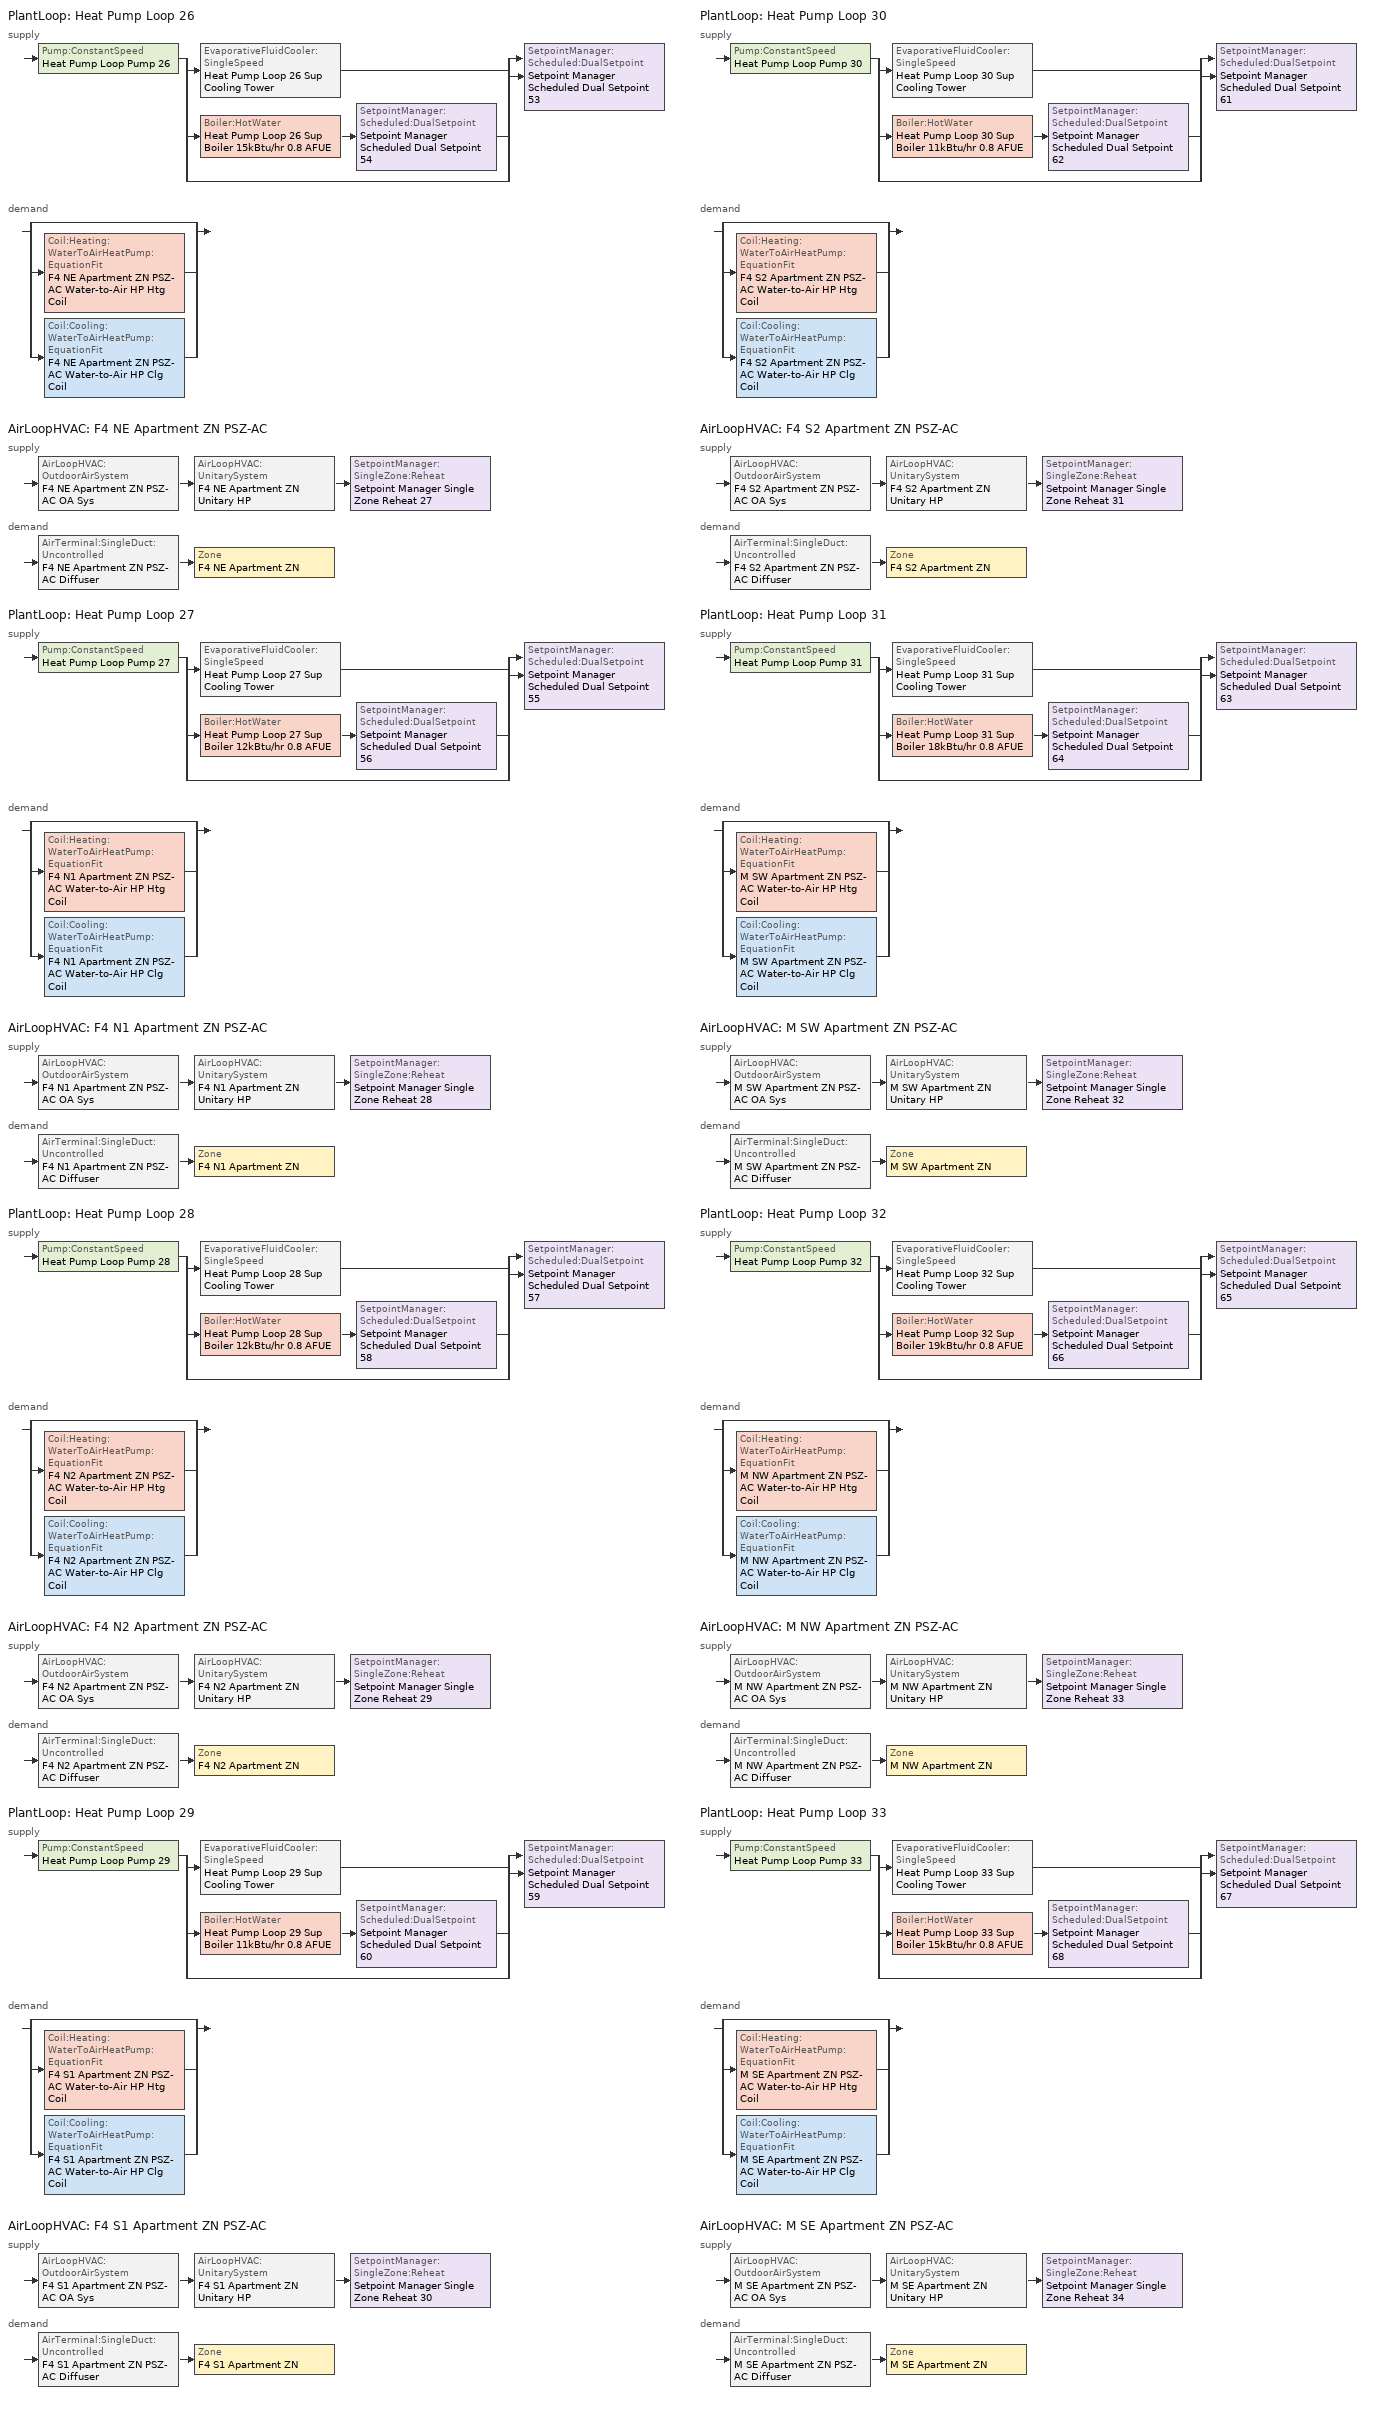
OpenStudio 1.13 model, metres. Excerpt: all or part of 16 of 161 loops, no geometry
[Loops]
PlantLoop 'Heat Pump Loop 26'
 supply: Pump:ConstantSpeed 'Heat Pump Loop Pump 26' > split
  | EvaporativeFluidCooler:SingleSpeed 'Heat Pump Loop 26 Sup Cooling Tower'
  | Boiler:HotWater 'Heat Pump Loop 26 Sup Boiler 15kBtu/hr 0.8 AFUE' > SetpointManager:Scheduled:DualSetpoint 'Setpoint Manager Scheduled Dual Setpoint 54'
  | bypass
  join > SetpointManager:Scheduled:DualSetpoint 'Setpoint Manager Scheduled Dual Setpoint 53'
 demand: split
  | bypass
  | Coil:Heating:WaterToAirHeatPump:EquationFit 'F4 NE Apartment ZN PSZ-AC Water-to-Air HP Htg Coil'
  | Coil:Cooling:WaterToAirHeatPump:EquationFit 'F4 NE Apartment ZN PSZ-AC Water-to-Air HP Clg Coil'
AirLoopHVAC 'F4 NE Apartment ZN PSZ-AC'
 supply: AirLoopHVAC:OutdoorAirSystem 'F4 NE Apartment ZN PSZ-AC OA Sys' > AirLoopHVAC:UnitarySystem 'F4 NE Apartment ZN Unitary HP' > SetpointManager:SingleZone:Reheat 'Setpoint Manager Single Zone Reheat 27'
 demand: AirTerminal:SingleDuct:Uncontrolled 'F4 NE Apartment ZN PSZ-AC Diffuser' > Zone 'F4 NE Apartment ZN'
PlantLoop 'Heat Pump Loop 27'
 supply: Pump:ConstantSpeed 'Heat Pump Loop Pump 27' > split
  | EvaporativeFluidCooler:SingleSpeed 'Heat Pump Loop 27 Sup Cooling Tower'
  | Boiler:HotWater 'Heat Pump Loop 27 Sup Boiler 12kBtu/hr 0.8 AFUE' > SetpointManager:Scheduled:DualSetpoint 'Setpoint Manager Scheduled Dual Setpoint 56'
  | bypass
  join > SetpointManager:Scheduled:DualSetpoint 'Setpoint Manager Scheduled Dual Setpoint 55'
 demand: split
  | bypass
  | Coil:Heating:WaterToAirHeatPump:EquationFit 'F4 N1 Apartment ZN PSZ-AC Water-to-Air HP Htg Coil'
  | Coil:Cooling:WaterToAirHeatPump:EquationFit 'F4 N1 Apartment ZN PSZ-AC Water-to-Air HP Clg Coil'
AirLoopHVAC 'F4 N1 Apartment ZN PSZ-AC'
 supply: AirLoopHVAC:OutdoorAirSystem 'F4 N1 Apartment ZN PSZ-AC OA Sys' > AirLoopHVAC:UnitarySystem 'F4 N1 Apartment ZN Unitary HP' > SetpointManager:SingleZone:Reheat 'Setpoint Manager Single Zone Reheat 28'
 demand: AirTerminal:SingleDuct:Uncontrolled 'F4 N1 Apartment ZN PSZ-AC Diffuser' > Zone 'F4 N1 Apartment ZN'
PlantLoop 'Heat Pump Loop 28'
 supply: Pump:ConstantSpeed 'Heat Pump Loop Pump 28' > split
  | EvaporativeFluidCooler:SingleSpeed 'Heat Pump Loop 28 Sup Cooling Tower'
  | Boiler:HotWater 'Heat Pump Loop 28 Sup Boiler 12kBtu/hr 0.8 AFUE' > SetpointManager:Scheduled:DualSetpoint 'Setpoint Manager Scheduled Dual Setpoint 58'
  | bypass
  join > SetpointManager:Scheduled:DualSetpoint 'Setpoint Manager Scheduled Dual Setpoint 57'
 demand: split
  | bypass
  | Coil:Heating:WaterToAirHeatPump:EquationFit 'F4 N2 Apartment ZN PSZ-AC Water-to-Air HP Htg Coil'
  | Coil:Cooling:WaterToAirHeatPump:EquationFit 'F4 N2 Apartment ZN PSZ-AC Water-to-Air HP Clg Coil'
AirLoopHVAC 'F4 N2 Apartment ZN PSZ-AC'
 supply: AirLoopHVAC:OutdoorAirSystem 'F4 N2 Apartment ZN PSZ-AC OA Sys' > AirLoopHVAC:UnitarySystem 'F4 N2 Apartment ZN Unitary HP' > SetpointManager:SingleZone:Reheat 'Setpoint Manager Single Zone Reheat 29'
 demand: AirTerminal:SingleDuct:Uncontrolled 'F4 N2 Apartment ZN PSZ-AC Diffuser' > Zone 'F4 N2 Apartment ZN'
PlantLoop 'Heat Pump Loop 29'
 supply: Pump:ConstantSpeed 'Heat Pump Loop Pump 29' > split
  | EvaporativeFluidCooler:SingleSpeed 'Heat Pump Loop 29 Sup Cooling Tower'
  | Boiler:HotWater 'Heat Pump Loop 29 Sup Boiler 11kBtu/hr 0.8 AFUE' > SetpointManager:Scheduled:DualSetpoint 'Setpoint Manager Scheduled Dual Setpoint 60'
  | bypass
  join > SetpointManager:Scheduled:DualSetpoint 'Setpoint Manager Scheduled Dual Setpoint 59'
 demand: split
  | bypass
  | Coil:Heating:WaterToAirHeatPump:EquationFit 'F4 S1 Apartment ZN PSZ-AC Water-to-Air HP Htg Coil'
  | Coil:Cooling:WaterToAirHeatPump:EquationFit 'F4 S1 Apartment ZN PSZ-AC Water-to-Air HP Clg Coil'
AirLoopHVAC 'F4 S1 Apartment ZN PSZ-AC'
 supply: AirLoopHVAC:OutdoorAirSystem 'F4 S1 Apartment ZN PSZ-AC OA Sys' > AirLoopHVAC:UnitarySystem 'F4 S1 Apartment ZN Unitary HP' > SetpointManager:SingleZone:Reheat 'Setpoint Manager Single Zone Reheat 30'
 demand: AirTerminal:SingleDuct:Uncontrolled 'F4 S1 Apartment ZN PSZ-AC Diffuser' > Zone 'F4 S1 Apartment ZN'
PlantLoop 'Heat Pump Loop 30'
 supply: Pump:ConstantSpeed 'Heat Pump Loop Pump 30' > split
  | EvaporativeFluidCooler:SingleSpeed 'Heat Pump Loop 30 Sup Cooling Tower'
  | Boiler:HotWater 'Heat Pump Loop 30 Sup Boiler 11kBtu/hr 0.8 AFUE' > SetpointManager:Scheduled:DualSetpoint 'Setpoint Manager Scheduled Dual Setpoint 62'
  | bypass
  join > SetpointManager:Scheduled:DualSetpoint 'Setpoint Manager Scheduled Dual Setpoint 61'
 demand: split
  | bypass
  | Coil:Heating:WaterToAirHeatPump:EquationFit 'F4 S2 Apartment ZN PSZ-AC Water-to-Air HP Htg Coil'
  | Coil:Cooling:WaterToAirHeatPump:EquationFit 'F4 S2 Apartment ZN PSZ-AC Water-to-Air HP Clg Coil'
AirLoopHVAC 'F4 S2 Apartment ZN PSZ-AC'
 supply: AirLoopHVAC:OutdoorAirSystem 'F4 S2 Apartment ZN PSZ-AC OA Sys' > AirLoopHVAC:UnitarySystem 'F4 S2 Apartment ZN Unitary HP' > SetpointManager:SingleZone:Reheat 'Setpoint Manager Single Zone Reheat 31'
 demand: AirTerminal:SingleDuct:Uncontrolled 'F4 S2 Apartment ZN PSZ-AC Diffuser' > Zone 'F4 S2 Apartment ZN'
PlantLoop 'Heat Pump Loop 31'
 supply: Pump:ConstantSpeed 'Heat Pump Loop Pump 31' > split
  | EvaporativeFluidCooler:SingleSpeed 'Heat Pump Loop 31 Sup Cooling Tower'
  | Boiler:HotWater 'Heat Pump Loop 31 Sup Boiler 18kBtu/hr 0.8 AFUE' > SetpointManager:Scheduled:DualSetpoint 'Setpoint Manager Scheduled Dual Setpoint 64'
  | bypass
  join > SetpointManager:Scheduled:DualSetpoint 'Setpoint Manager Scheduled Dual Setpoint 63'
 demand: split
  | bypass
  | Coil:Heating:WaterToAirHeatPump:EquationFit 'M SW Apartment ZN PSZ-AC Water-to-Air HP Htg Coil'
  | Coil:Cooling:WaterToAirHeatPump:EquationFit 'M SW Apartment ZN PSZ-AC Water-to-Air HP Clg Coil'
AirLoopHVAC 'M SW Apartment ZN PSZ-AC'
 supply: AirLoopHVAC:OutdoorAirSystem 'M SW Apartment ZN PSZ-AC OA Sys' > AirLoopHVAC:UnitarySystem 'M SW Apartment ZN Unitary HP' > SetpointManager:SingleZone:Reheat 'Setpoint Manager Single Zone Reheat 32'
 demand: AirTerminal:SingleDuct:Uncontrolled 'M SW Apartment ZN PSZ-AC Diffuser' > Zone 'M SW Apartment ZN'
PlantLoop 'Heat Pump Loop 32'
 supply: Pump:ConstantSpeed 'Heat Pump Loop Pump 32' > split
  | EvaporativeFluidCooler:SingleSpeed 'Heat Pump Loop 32 Sup Cooling Tower'
  | Boiler:HotWater 'Heat Pump Loop 32 Sup Boiler 19kBtu/hr 0.8 AFUE' > SetpointManager:Scheduled:DualSetpoint 'Setpoint Manager Scheduled Dual Setpoint 66'
  | bypass
  join > SetpointManager:Scheduled:DualSetpoint 'Setpoint Manager Scheduled Dual Setpoint 65'
 demand: split
  | bypass
  | Coil:Heating:WaterToAirHeatPump:EquationFit 'M NW Apartment ZN PSZ-AC Water-to-Air HP Htg Coil'
  | Coil:Cooling:WaterToAirHeatPump:EquationFit 'M NW Apartment ZN PSZ-AC Water-to-Air HP Clg Coil'
AirLoopHVAC 'M NW Apartment ZN PSZ-AC'
 supply: AirLoopHVAC:OutdoorAirSystem 'M NW Apartment ZN PSZ-AC OA Sys' > AirLoopHVAC:UnitarySystem 'M NW Apartment ZN Unitary HP' > SetpointManager:SingleZone:Reheat 'Setpoint Manager Single Zone Reheat 33'
 demand: AirTerminal:SingleDuct:Uncontrolled 'M NW Apartment ZN PSZ-AC Diffuser' > Zone 'M NW Apartment ZN'
PlantLoop 'Heat Pump Loop 33'
 supply: Pump:ConstantSpeed 'Heat Pump Loop Pump 33' > split
  | EvaporativeFluidCooler:SingleSpeed 'Heat Pump Loop 33 Sup Cooling Tower'
  | Boiler:HotWater 'Heat Pump Loop 33 Sup Boiler 15kBtu/hr 0.8 AFUE' > SetpointManager:Scheduled:DualSetpoint 'Setpoint Manager Scheduled Dual Setpoint 68'
  | bypass
  join > SetpointManager:Scheduled:DualSetpoint 'Setpoint Manager Scheduled Dual Setpoint 67'
 demand: split
  | bypass
  | Coil:Heating:WaterToAirHeatPump:EquationFit 'M SE Apartment ZN PSZ-AC Water-to-Air HP Htg Coil'
  | Coil:Cooling:WaterToAirHeatPump:EquationFit 'M SE Apartment ZN PSZ-AC Water-to-Air HP Clg Coil'
AirLoopHVAC 'M SE Apartment ZN PSZ-AC'
 supply: AirLoopHVAC:OutdoorAirSystem 'M SE Apartment ZN PSZ-AC OA Sys' > AirLoopHVAC:UnitarySystem 'M SE Apartment ZN Unitary HP' > SetpointManager:SingleZone:Reheat 'Setpoint Manager Single Zone Reheat 34'
 demand: AirTerminal:SingleDuct:Uncontrolled 'M SE Apartment ZN PSZ-AC Diffuser' > Zone 'M SE Apartment ZN'
[EvaporativeFluidCooler:SingleSpeed] Design Air Flow Rate {m3/s}=autosize; Fan Power at Design Air Flow Rate {W}=autosize; Design Spray Water Flow Rate {m3/s}=0.002208; Performance Input Method=UFactorTimesAreaAndDesignWaterFlowRate; U-factor Times Area Value at Design Air Flow Rate {W/K}=autosize; Design Water Flow Rate {m3/s}=autosize; Capacity Control=FanCycling; Sizing Factor=1; Evaporation Loss Mode=SaturatedExit; Drift Loss Percent {percent}=0.008; Blowdown Calculation Mode=ConcentrationRatio; Blowdown Concentration Ratio=3
Heat Pump Loop 26 Sup Cooling Tower; Heat Pump Loop 27 Sup Cooling Tower; Heat Pump Loop 28 Sup Cooling Tower; Heat Pump Loop 29 Sup Cooling Tower; Heat Pump Loop 30 Sup Cooling Tower; Heat Pump Loop 31 Sup Cooling Tower; Heat Pump Loop 32 Sup Cooling Tower; Heat Pump Loop 33 Sup Cooling Tower
[Sizing:Zone] Zone Cooling Design Supply Air Temperature Input Method=SupplyAirTemperature; Zone Cooling Design Supply Air Temperature {C}=12.8; Zone Cooling Design Supply Air Temperature Difference {deltaC}=11.11; Zone Heating Design Supply Air Temperature Input Method=SupplyAirTemperature; Zone Heating Design Supply Air Temperature {C}=40; Zone Heating Design Supply Air Temperature Difference {deltaC}=11.11; Zone Cooling Design Supply Air Humidity Ratio {kg-H2O/kg-air}=0.0085; Zone Heating Design Supply Air Humidity Ratio {kg-H2O/kg-air}=0.008; Cooling Design Air Flow Method=DesignDay; Heating Design Air Flow Method=DesignDay; Account for Dedicated Outdoor Air System=No; Dedicated Outdoor Air System Control Strategy=NeutralSupplyAir; Dedicated Outdoor Air Low Setpoint Temperature for Design {C}=autosize; Dedicated Outdoor Air High Setpoint Temperature for Design {C}=autosize
F4 S2 Apartment ZN; F4 N2 Apartment ZN; F4 S1 Apartment ZN; M SW Apartment ZN; F4 NE Apartment ZN; M NW Apartment ZN; F4 N1 Apartment ZN; M SE Apartment ZN
[Zone equipment]
F4 S2 Apartment ZN: F4 S2 Apartment ZN PSZ-AC Diffuser
F4 N2 Apartment ZN: F4 N2 Apartment ZN PSZ-AC Diffuser
F4 S1 Apartment ZN: F4 S1 Apartment ZN PSZ-AC Diffuser
M SW Apartment ZN: M SW Apartment ZN PSZ-AC Diffuser
F4 NE Apartment ZN: F4 NE Apartment ZN PSZ-AC Diffuser
M NW Apartment ZN: M NW Apartment ZN PSZ-AC Diffuser
F4 N1 Apartment ZN: F4 N1 Apartment ZN PSZ-AC Diffuser
M SE Apartment ZN: M SE Apartment ZN PSZ-AC Diffuser
[PlantLoop] Fluid Type=Water; Maximum Loop Temperature {C}=80; Minimum Loop Temperature {C}=5; Plant Loop Volume {m3}=Autocalculate; Load Distribution Scheme=Optimal
Heat Pump Loop 26; Heat Pump Loop 27; Heat Pump Loop 28; Heat Pump Loop 29; Heat Pump Loop 30; Heat Pump Loop 31; Heat Pump Loop 32; Heat Pump Loop 33
[Sizing:Plant] Loop Type=Heating; Design Loop Exit Temperature {C}=39; Loop Design Temperature Difference {deltaC}=11; Sizing Option=NonCoincident; Zone Timesteps in Averaging Window=1; Coincident Sizing Factor Mode=None
Heat Pump Loop 26; Heat Pump Loop 27; Heat Pump Loop 28; Heat Pump Loop 29; Heat Pump Loop 30; Heat Pump Loop 31; Heat Pump Loop 32; Heat Pump Loop 33
[SetpointManager:Scheduled:DualSetpoint]
Name | High Setpoint Schedule | Low Setpoint Schedule
Setpoint Manager Scheduled Dual Setpoint 53; Setpoint Manager Scheduled Dual Setpoint 54 | Heat Pump Loop High Temp - 65F 26 | Heat Pump Loop Low Temp - 41F 26
Setpoint Manager Scheduled Dual Setpoint 55; Setpoint Manager Scheduled Dual Setpoint 56 | Heat Pump Loop High Temp - 65F 27 | Heat Pump Loop Low Temp - 41F 27
Setpoint Manager Scheduled Dual Setpoint 57; Setpoint Manager Scheduled Dual Setpoint 58 | Heat Pump Loop High Temp - 65F 28 | Heat Pump Loop Low Temp - 41F 28
Setpoint Manager Scheduled Dual Setpoint 59; Setpoint Manager Scheduled Dual Setpoint 60 | Heat Pump Loop High Temp - 65F 29 | Heat Pump Loop Low Temp - 41F 29
Setpoint Manager Scheduled Dual Setpoint 61; Setpoint Manager Scheduled Dual Setpoint 62 | Heat Pump Loop High Temp - 65F 30 | Heat Pump Loop Low Temp - 41F 30
Setpoint Manager Scheduled Dual Setpoint 63; Setpoint Manager Scheduled Dual Setpoint 64 | Heat Pump Loop High Temp - 65F 31 | Heat Pump Loop Low Temp - 41F 31
Setpoint Manager Scheduled Dual Setpoint 65; Setpoint Manager Scheduled Dual Setpoint 66 | Heat Pump Loop High Temp - 65F 32 | Heat Pump Loop Low Temp - 41F 32
Setpoint Manager Scheduled Dual Setpoint 67; Setpoint Manager Scheduled Dual Setpoint 68 | Heat Pump Loop High Temp - 65F 33 | Heat Pump Loop Low Temp - 41F 33
[Pump:ConstantSpeed] Rated Flow Rate {m3/s}=autosize; Rated Pump Head {Pa}=179344; Rated Power Consumption {W}=autosize; Motor Efficiency=0.855; Fraction of Motor Inefficiencies to Fluid Stream=0; Pump Control Type=Intermittent
Heat Pump Loop Pump 26; Heat Pump Loop Pump 27; Heat Pump Loop Pump 28; Heat Pump Loop Pump 29; Heat Pump Loop Pump 30; Heat Pump Loop Pump 31; Heat Pump Loop Pump 32; Heat Pump Loop Pump 33
[Boiler:HotWater] Nominal Thermal Efficiency=0.8; Design Water Outlet Temperature {C}=30; Minimum Part Load Ratio=0; Maximum Part Load Ratio=1.2; Optimum Part Load Ratio=1; Water Outlet Upper Temperature Limit {C}=99; Boiler Flow Mode=ConstantFlow; Parasitic Electric Load {W}=0; Sizing Factor=1
Name | Normalized Boiler Efficiency Curve
Heat Pump Loop 26 Sup Boiler 15kBtu/hr 0.8 AFUE | Boiler with No Minimum Turndown 18
Heat Pump Loop 27 Sup Boiler 12kBtu/hr 0.8 AFUE | Boiler with No Minimum Turndown 19
Heat Pump Loop 28 Sup Boiler 12kBtu/hr 0.8 AFUE | Boiler with No Minimum Turndown 20
Heat Pump Loop 29 Sup Boiler 11kBtu/hr 0.8 AFUE | Boiler with No Minimum Turndown 21
Heat Pump Loop 30 Sup Boiler 11kBtu/hr 0.8 AFUE | Boiler with No Minimum Turndown 23
Heat Pump Loop 31 Sup Boiler 18kBtu/hr 0.8 AFUE | Boiler with No Minimum Turndown 24
Heat Pump Loop 32 Sup Boiler 19kBtu/hr 0.8 AFUE | Boiler with No Minimum Turndown 25
Heat Pump Loop 33 Sup Boiler 15kBtu/hr 0.8 AFUE | Boiler with No Minimum Turndown 26
[AirLoopHVAC] Availability Schedule=Always On Discrete; Design Supply Air Flow Rate {m3/s}=AutoSize
Name | Availability Manager
F4 NE Apartment ZN PSZ-AC | Availability Manager Night Cycle 27
F4 N1 Apartment ZN PSZ-AC | Availability Manager Night Cycle 28
F4 N2 Apartment ZN PSZ-AC | Availability Manager Night Cycle 29
F4 S1 Apartment ZN PSZ-AC | Availability Manager Night Cycle 30
F4 S2 Apartment ZN PSZ-AC | Availability Manager Night Cycle 31
M SW Apartment ZN PSZ-AC | Availability Manager Night Cycle 32
M NW Apartment ZN PSZ-AC | Availability Manager Night Cycle 33
M SE Apartment ZN PSZ-AC | Availability Manager Night Cycle 34
[Sizing:System] Type of Load to Size On=Sensible; Design Outdoor Air Flow Rate {m3/s}=Autosize; Minimum System Air Flow Ratio=1; Preheat Design Temperature {C}=7; Preheat Design Humidity Ratio {kg-H2O/kg-Air}=0.008; Precool Design Temperature {C}=12.8; Precool Design Humidity Ratio {kg-H2O/kg-Air}=0.008; Central Cooling Design Supply Air Temperature {C}=12.8; Central Heating Design Supply Air Temperature {C}=40; Sizing Option=Coincident; 100% Outdoor Air in Cooling=No; 100% Outdoor Air in Heating=No; Central Cooling Design Supply Air Humidity Ratio {kg-H2O/kg-Air}=0.0085; Central Heating Design Supply Air Humidity Ratio {kg-H2O/kg-Air}=0.008; Cooling Design Air Flow Method=DesignDay; Cooling Design Air Flow Rate {m3/s}=0; Heating Design Air Flow Method=DesignDay; Heating Design Air Flow Rate {m3/s}=0; System Outdoor Air Method=ZoneSum; Zone Maximum Outdoor Air Fraction=1; Cooling Supply Air Flow Rate Per Floor Area {m3/s-m2}=0.00996765; Cooling Fraction of Autosized Cooling Supply Air Flow Rate=1; Cooling Supply Air Flow Rate Per Unit Cooling Capacity {m3/s-W}=3.94755e-05; Heating Supply Air Flow Rate Per Floor Area {m3/s-m2}=0.00996765; Heating Fraction of Autosized Heating Supply Air Flow Rate=1; Heating Fraction of Autosized Cooling Supply Air Flow Rate=1; Heating Supply Air Flow Rate Per Unit Heating Capacity {m3/s-W}=3.15882e-05; Cooling Design Capacity Method=CoolingDesignCapacity; Cooling Design Capacity {W}=autosize; Cooling Design Capacity Per Floor Area {W/m2}=234.7; Fraction of Autosized Cooling Design Capacity=1; Heating Design Capacity Method=HeatingDesignCapacity; Heating Design Capacity {W}=autosize; Heating Design Capacity Per Floor Area {W/m2}=157; Fraction of Autosized Heating Design Capacity=1; Central Cooling Capacity Control Method=OnOff
F4 NE Apartment ZN PSZ-AC; F4 N1 Apartment ZN PSZ-AC; F4 N2 Apartment ZN PSZ-AC; F4 S1 Apartment ZN PSZ-AC; F4 S2 Apartment ZN PSZ-AC; M SW Apartment ZN PSZ-AC; M NW Apartment ZN PSZ-AC; M SE Apartment ZN PSZ-AC
[SetpointManager:SingleZone:Reheat] Minimum Supply Air Temperature {C}=-99; Maximum Supply Air Temperature {C}=50
Name | Control Zone
Setpoint Manager Single Zone Reheat 27 | F4 NE Apartment ZN
Setpoint Manager Single Zone Reheat 28 | F4 N1 Apartment ZN
Setpoint Manager Single Zone Reheat 29 | F4 N2 Apartment ZN
Setpoint Manager Single Zone Reheat 30 | F4 S1 Apartment ZN
Setpoint Manager Single Zone Reheat 31 | F4 S2 Apartment ZN
Setpoint Manager Single Zone Reheat 32 | M SW Apartment ZN
Setpoint Manager Single Zone Reheat 33 | M NW Apartment ZN
Setpoint Manager Single Zone Reheat 34 | M SE Apartment ZN
[Fan:OnOff] Availability Schedule=Always On; Fan Efficiency=0.53625; Pressure Rise {Pa}=622.722; Maximum Flow Rate {m3/s}=autosize; Motor Efficiency=0.825; Motor In Airstream Fraction=1
Name | Fan Power Ratio Function of Speed Ratio Curve | Fan Efficiency Ratio Function of Speed Ratio Curve
F4 NE Apartment ZN PSZ-AC Fan | Fan On Off Power Curve 26 | Fan On Off Efficiency Curve 26
F4 N1 Apartment ZN PSZ-AC Fan | Fan On Off Power Curve 27 | Fan On Off Efficiency Curve 27
F4 N2 Apartment ZN PSZ-AC Fan | Fan On Off Power Curve 28 | Fan On Off Efficiency Curve 28
F4 S1 Apartment ZN PSZ-AC Fan | Fan On Off Power Curve 29 | Fan On Off Efficiency Curve 29
F4 S2 Apartment ZN PSZ-AC Fan | Fan On Off Power Curve 30 | Fan On Off Efficiency Curve 30
M SW Apartment ZN PSZ-AC Fan | Fan On Off Power Curve 31 | Fan On Off Efficiency Curve 31
M NW Apartment ZN PSZ-AC Fan | Fan On Off Power Curve 32 | Fan On Off Efficiency Curve 32
M SE Apartment ZN PSZ-AC Fan | Fan On Off Power Curve 33 | Fan On Off Efficiency Curve 33
[Coil:Heating:WaterToAirHeatPump:EquationFit] Rated Heating Coefficient of Performance {W/W}=4.2; Heating Capacity Coefficient 1=0.237847; Heating Capacity Coefficient 2=-3.35824; Heating Capacity Coefficient 3=3.8064; Heating Capacity Coefficient 4=0.1792; Heating Capacity Coefficient 5=0.128607; Heating Power Consumption Coefficient 1=-3.79176; Heating Power Consumption Coefficient 2=3.38799; Heating Power Consumption Coefficient 3=1.50226; Heating Power Consumption Coefficient 4=-0.177654; Heating Power Consumption Coefficient 5=-0.10308
F4 NE Apartment ZN PSZ-AC Water-to-Air HP Htg Coil; F4 N1 Apartment ZN PSZ-AC Water-to-Air HP Htg Coil; F4 N2 Apartment ZN PSZ-AC Water-to-Air HP Htg Coil; F4 S1 Apartment ZN PSZ-AC Water-to-Air HP Htg Coil; F4 S2 Apartment ZN PSZ-AC Water-to-Air HP Htg Coil; M SW Apartment ZN PSZ-AC Water-to-Air HP Htg Coil; M NW Apartment ZN PSZ-AC Water-to-Air HP Htg Coil; M SE Apartment ZN PSZ-AC Water-to-Air HP Htg Coil
[Coil:Heating:Electric] Availability Schedule=Always On Discrete
F4 NE Apartment ZN PSZ-AC Electric Backup Htg Coil; F4 N1 Apartment ZN PSZ-AC Electric Backup Htg Coil; F4 N2 Apartment ZN PSZ-AC Electric Backup Htg Coil; F4 S1 Apartment ZN PSZ-AC Electric Backup Htg Coil; F4 S2 Apartment ZN PSZ-AC Electric Backup Htg Coil; M SW Apartment ZN PSZ-AC Electric Backup Htg Coil; M NW Apartment ZN PSZ-AC Electric Backup Htg Coil; M SE Apartment ZN PSZ-AC Electric Backup Htg Coil
[Coil:Cooling:WaterToAirHeatPump:EquationFit] Rated Cooling Coefficient of Performance {W/W}=3.4; Total Cooling Capacity Coefficient 1=-4.30267; Total Cooling Capacity Coefficient 2=7.18537; Total Cooling Capacity Coefficient 3=-2.23947; Total Cooling Capacity Coefficient 4=0.139996; Total Cooling Capacity Coefficient 5=0.10266; Sensible Cooling Capacity Coefficient 1=6.00194; Sensible Cooling Capacity Coefficient 2=22.6301; Sensible Cooling Capacity Coefficient 3=-26.7961; Sensible Cooling Capacity Coefficient 4=-1.72375; Sensible Cooling Capacity Coefficient 5=0.490645; Sensible Cooling Capacity Coefficient 6=0.0693119; Cooling Power Consumption Coefficient 1=-5.67776; Cooling Power Consumption Coefficient 2=0.438988; Cooling Power Consumption Coefficient 3=5.84528; Cooling Power Consumption Coefficient 4=0.141606; Cooling Power Consumption Coefficient 5=-0.168728
F4 NE Apartment ZN PSZ-AC Water-to-Air HP Clg Coil; F4 N1 Apartment ZN PSZ-AC Water-to-Air HP Clg Coil; F4 N2 Apartment ZN PSZ-AC Water-to-Air HP Clg Coil; F4 S1 Apartment ZN PSZ-AC Water-to-Air HP Clg Coil; F4 S2 Apartment ZN PSZ-AC Water-to-Air HP Clg Coil; M SW Apartment ZN PSZ-AC Water-to-Air HP Clg Coil; M NW Apartment ZN PSZ-AC Water-to-Air HP Clg Coil; M SE Apartment ZN PSZ-AC Water-to-Air HP Clg Coil
[Controller:OutdoorAir] Minimum Outdoor Air Flow Rate {m3/s}=Autosize; Maximum Outdoor Air Flow Rate {m3/s}=Autosize; Economizer Control Type=NoEconomizer; Economizer Control Action Type=ModulateFlow; Economizer Maximum Limit Dry-Bulb Temperature {C}=28; Economizer Maximum Limit Enthalpy {J/kg}=64000; Economizer Minimum Limit Dry-Bulb Temperature {C}=-100; Lockout Type=NoLockout; Minimum Limit Type=FixedMinimum; Minimum Outdoor Air Schedule=Always On Discrete; High Humidity Control=No; Heat Recovery Bypass Control Type=BypassWhenOAFlowGreaterThanMinimum
Name | Controller Mechanical Ventilation
F4 NE Apartment ZN PSZ-AC OA Sys Controller | Controller Mechanical Ventilation 27
F4 N1 Apartment ZN PSZ-AC OA Sys Controller | Controller Mechanical Ventilation 28
F4 N2 Apartment ZN PSZ-AC OA Sys Controller | Controller Mechanical Ventilation 29
F4 S1 Apartment ZN PSZ-AC OA Sys Controller | Controller Mechanical Ventilation 30
F4 S2 Apartment ZN PSZ-AC OA Sys Controller | Controller Mechanical Ventilation 31
M SW Apartment ZN PSZ-AC OA Sys Controller | Controller Mechanical Ventilation 32
M NW Apartment ZN PSZ-AC OA Sys Controller | Controller Mechanical Ventilation 33
M SE Apartment ZN PSZ-AC OA Sys Controller | Controller Mechanical Ventilation 34
[Controller:MechanicalVentilation] Availability Schedule=Always On Discrete; System Outdoor Air Method=ZoneSum
Controller Mechanical Ventilation 27; Controller Mechanical Ventilation 28; Controller Mechanical Ventilation 29; Controller Mechanical Ventilation 30; Controller Mechanical Ventilation 31; Controller Mechanical Ventilation 32; Controller Mechanical Ventilation 33; Controller Mechanical Ventilation 34
[AirLoopHVAC:OutdoorAirSystem]
Name | Controller
F4 NE Apartment ZN PSZ-AC OA Sys | F4 NE Apartment ZN PSZ-AC OA Sys Controller
F4 N1 Apartment ZN PSZ-AC OA Sys | F4 N1 Apartment ZN PSZ-AC OA Sys Controller
F4 N2 Apartment ZN PSZ-AC OA Sys | F4 N2 Apartment ZN PSZ-AC OA Sys Controller
F4 S1 Apartment ZN PSZ-AC OA Sys | F4 S1 Apartment ZN PSZ-AC OA Sys Controller
F4 S2 Apartment ZN PSZ-AC OA Sys | F4 S2 Apartment ZN PSZ-AC OA Sys Controller
M SW Apartment ZN PSZ-AC OA Sys | M SW Apartment ZN PSZ-AC OA Sys Controller
M NW Apartment ZN PSZ-AC OA Sys | M NW Apartment ZN PSZ-AC OA Sys Controller
M SE Apartment ZN PSZ-AC OA Sys | M SE Apartment ZN PSZ-AC OA Sys Controller
[AirLoopHVAC:UnitarySystem] Control Type=Load; Dehumidification Control Type=None; Fan Placement=BlowThrough; Supply Air Fan Operating Mode Schedule=Always On Discrete; DX Heating Coil Sizing Ratio=1; Use DOAS DX Cooling Coil=No; DOAS DX Cooling Coil Leaving Minimum Air Temperature {C}=2; Latent Load Control=SensibleOnlyLoadControl; Supply Air Flow Rate Method During Cooling Operation=SupplyAirFlowRate; Supply Air Flow Rate During Cooling Operation {m3/s}=autosize; Supply Air Flow Rate Method During Heating Operation=SupplyAirFlowRate; Supply Air Flow Rate During Heating Operation {m3/s}=autosize; Supply Air Flow Rate Method When No Cooling or Heating is Required=SupplyAirFlowRate; Supply Air Flow Rate When No Cooling or Heating is Required {m3/s}=autosize; Maximum Supply Air Temperature {C}=50; Maximum Outdoor Dry-Bulb Temperature for Supplemental Heater Operation {C}=21; Maximum Cycling Rate {cycles/hr}=2.5; Heat Pump Time Constant {s}=60; Fraction of On-Cycle Power Use=0.01; Heat Pump Fan Delay Time {s}=60; Ancilliary On-Cycle Electric Power {W}=0; Ancilliary Off-Cycle Electric Power {W}=0
Name | Controlling Zone or Thermostat Location | Supply Fan | Heating Coil | Cooling Coil | Supplemental Heating Coil
F4 NE Apartment ZN Unitary HP | F4 NE Apartment ZN | F4 NE Apartment ZN PSZ-AC Fan | F4 NE Apartment ZN PSZ-AC Water-to-Air HP Htg Coil | F4 NE Apartment ZN PSZ-AC Water-to-Air HP Clg Coil | F4 NE Apartment ZN PSZ-AC Electric Backup Htg Coil
F4 N1 Apartment ZN Unitary HP | F4 N1 Apartment ZN | F4 N1 Apartment ZN PSZ-AC Fan | F4 N1 Apartment ZN PSZ-AC Water-to-Air HP Htg Coil | F4 N1 Apartment ZN PSZ-AC Water-to-Air HP Clg Coil | F4 N1 Apartment ZN PSZ-AC Electric Backup Htg Coil
F4 N2 Apartment ZN Unitary HP | F4 N2 Apartment ZN | F4 N2 Apartment ZN PSZ-AC Fan | F4 N2 Apartment ZN PSZ-AC Water-to-Air HP Htg Coil | F4 N2 Apartment ZN PSZ-AC Water-to-Air HP Clg Coil | F4 N2 Apartment ZN PSZ-AC Electric Backup Htg Coil
F4 S1 Apartment ZN Unitary HP | F4 S1 Apartment ZN | F4 S1 Apartment ZN PSZ-AC Fan | F4 S1 Apartment ZN PSZ-AC Water-to-Air HP Htg Coil | F4 S1 Apartment ZN PSZ-AC Water-to-Air HP Clg Coil | F4 S1 Apartment ZN PSZ-AC Electric Backup Htg Coil
F4 S2 Apartment ZN Unitary HP | F4 S2 Apartment ZN | F4 S2 Apartment ZN PSZ-AC Fan | F4 S2 Apartment ZN PSZ-AC Water-to-Air HP Htg Coil | F4 S2 Apartment ZN PSZ-AC Water-to-Air HP Clg Coil | F4 S2 Apartment ZN PSZ-AC Electric Backup Htg Coil
M SW Apartment ZN Unitary HP | M SW Apartment ZN | M SW Apartment ZN PSZ-AC Fan | M SW Apartment ZN PSZ-AC Water-to-Air HP Htg Coil | M SW Apartment ZN PSZ-AC Water-to-Air HP Clg Coil | M SW Apartment ZN PSZ-AC Electric Backup Htg Coil
M NW Apartment ZN Unitary HP | M NW Apartment ZN | M NW Apartment ZN PSZ-AC Fan | M NW Apartment ZN PSZ-AC Water-to-Air HP Htg Coil | M NW Apartment ZN PSZ-AC Water-to-Air HP Clg Coil | M NW Apartment ZN PSZ-AC Electric Backup Htg Coil
M SE Apartment ZN Unitary HP | M SE Apartment ZN | M SE Apartment ZN PSZ-AC Fan | M SE Apartment ZN PSZ-AC Water-to-Air HP Htg Coil | M SE Apartment ZN PSZ-AC Water-to-Air HP Clg Coil | M SE Apartment ZN PSZ-AC Electric Backup Htg Coil
[AvailabilityManager:NightCycle] Control Type=CycleOnAny; Thermostat Tolerance {deltaC}=1; Cycling Run Time {s}=3600
Availability Manager Night Cycle 27; Availability Manager Night Cycle 28; Availability Manager Night Cycle 29; Availability Manager Night Cycle 30; Availability Manager Night Cycle 31; Availability Manager Night Cycle 32; Availability Manager Night Cycle 33; Availability Manager Night Cycle 34
[AirTerminal:SingleDuct:Uncontrolled] Availability Schedule=Always On Discrete; Maximum Air Flow Rate {m3/s}=AutoSize
F4 NE Apartment ZN PSZ-AC Diffuser; F4 N1 Apartment ZN PSZ-AC Diffuser; F4 N2 Apartment ZN PSZ-AC Diffuser; F4 S1 Apartment ZN PSZ-AC Diffuser; F4 S2 Apartment ZN PSZ-AC Diffuser; M SW Apartment ZN PSZ-AC Diffuser; M NW Apartment ZN PSZ-AC Diffuser; M SE Apartment ZN PSZ-AC Diffuser
[Schedule:Ruleset]
Name | Default Day Schedule
Always On | Always On Default
Heat Pump Loop High Temp - 65F 26 | Heat Pump Loop High Temp - 65F Default 26
Heat Pump Loop Low Temp - 41F 26 | Heat Pump Loop Low Temp - 41F Default 26
Heat Pump Loop High Temp - 65F 27 | Heat Pump Loop High Temp - 65F Default 27
Heat Pump Loop Low Temp - 41F 27 | Heat Pump Loop Low Temp - 41F Default 27
Heat Pump Loop High Temp - 65F 28 | Heat Pump Loop High Temp - 65F Default 28
Heat Pump Loop Low Temp - 41F 28 | Heat Pump Loop Low Temp - 41F Default 28
Heat Pump Loop High Temp - 65F 29 | Heat Pump Loop High Temp - 65F Default 29
Heat Pump Loop Low Temp - 41F 29 | Heat Pump Loop Low Temp - 41F Default 29
Heat Pump Loop High Temp - 65F 30 | Heat Pump Loop High Temp - 65F Default 30
Heat Pump Loop Low Temp - 41F 30 | Heat Pump Loop Low Temp - 41F Default 30
Heat Pump Loop High Temp - 65F 31 | Heat Pump Loop High Temp - 65F Default 31
Heat Pump Loop Low Temp - 41F 31 | Heat Pump Loop Low Temp - 41F Default 31
Heat Pump Loop High Temp - 65F 32 | Heat Pump Loop High Temp - 65F Default 32
Heat Pump Loop Low Temp - 41F 32 | Heat Pump Loop Low Temp - 41F Default 32
Heat Pump Loop High Temp - 65F 33 | Heat Pump Loop High Temp - 65F Default 33
Heat Pump Loop Low Temp - 41F 33 | Heat Pump Loop Low Temp - 41F Default 33
[Schedule:Day]
Always On Default: 24, 0, 1
Heat Pump Loop High Temp - 65F Default 26; Heat Pump Loop High Temp - 65F Default 27; Heat Pump Loop High Temp - 65F Default 28; Heat Pump Loop High Temp - 65F Default 29; Heat Pump Loop High Temp - 65F Default 30; Heat Pump Loop High Temp - 65F Default 31; Heat Pump Loop High Temp - 65F Default 32; Heat Pump Loop High Temp - 65F Default 33: 24, 0, 18.3333
Heat Pump Loop Low Temp - 41F Default 26; Heat Pump Loop Low Temp - 41F Default 27; Heat Pump Loop Low Temp - 41F Default 28; Heat Pump Loop Low Temp - 41F Default 29; Heat Pump Loop Low Temp - 41F Default 30; Heat Pump Loop Low Temp - 41F Default 31; Heat Pump Loop Low Temp - 41F Default 32; Heat Pump Loop Low Temp - 41F Default 33: 24, 0, 5
[Schedule:Constant]
Always On Discrete: Value=1
[Curve:Exponent] Coefficient1 Constant=1; Coefficient2 Constant=0; Coefficient3 Constant=0; Minimum Value of x=0; Maximum Value of x=1
Fan On Off Power Curve 26; Fan On Off Power Curve 27; Fan On Off Power Curve 28; Fan On Off Power Curve 29; Fan On Off Power Curve 30; Fan On Off Power Curve 31; Fan On Off Power Curve 32; Fan On Off Power Curve 33
[Curve:Cubic] Minimum Value of x=0
Name | Coefficient1 Constant | Coefficient2 x | Coefficient3 x**2 | Coefficient4 x**3 | Maximum Value of x
Fan On Off Efficiency Curve 26; Fan On Off Efficiency Curve 27; Fan On Off Efficiency Curve 28; Fan On Off Efficiency Curve 29; Fan On Off Efficiency Curve 30; Fan On Off Efficiency Curve 31; Fan On Off Efficiency Curve 32; Fan On Off Efficiency Curve 33 | 1 | 0 | 0 | 0 | 1
Boiler with No Minimum Turndown 18; Boiler with No Minimum Turndown 19; Boiler with No Minimum Turndown 20; Boiler with No Minimum Turndown 21; Boiler with No Minimum Turndown 23; Boiler with No Minimum Turndown 24; Boiler with No Minimum Turndown 25; Boiler with No Minimum Turndown 26 | 0.7463 | 1.3196 | -2.2154 | 1.1674 | 1.3
